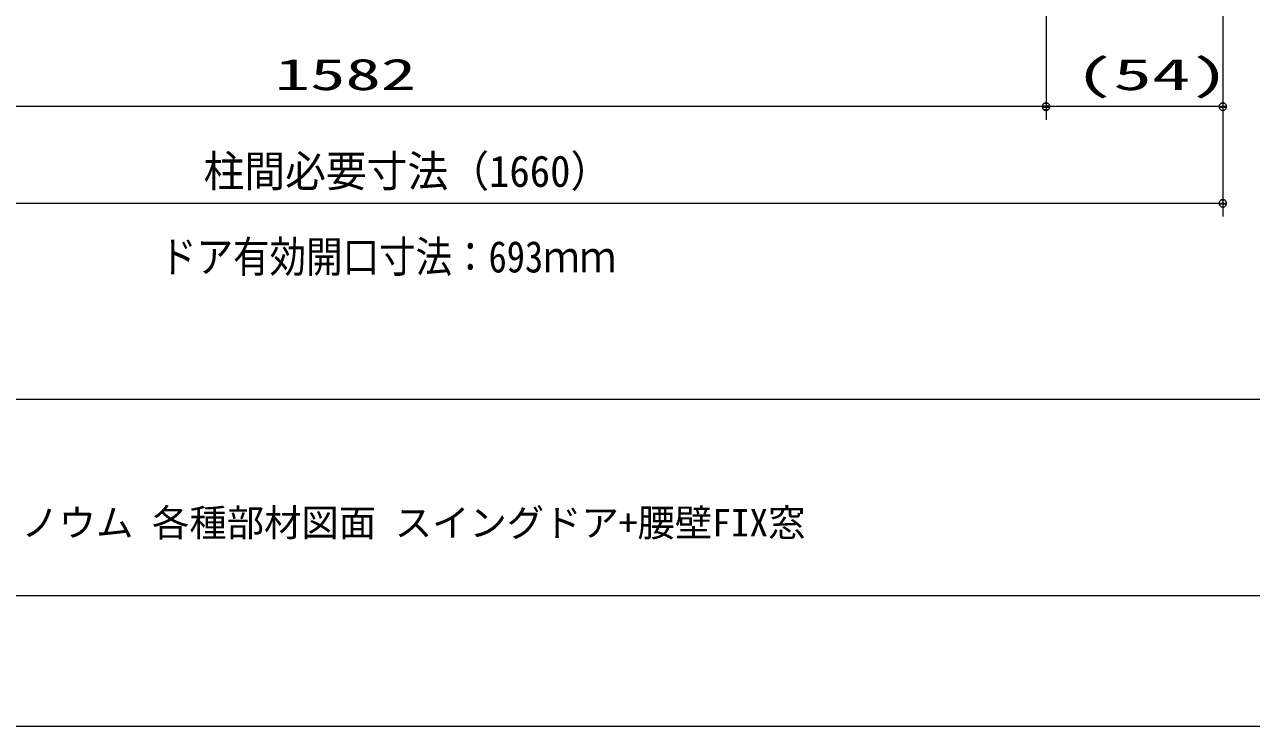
# Model space of a CAD drawing. Units: millimetres on the paper. Extents: x -305 to 305, y -152 to 152.
# Drawn here: x -185.9 to -92.2, y -148.5 to -94.9 of the extents above; entities that cross this region are included whole.
import ezdxf
from ezdxf.enums import TextEntityAlignment as Align

# ---------------------------------------------------------------- set-up
doc = ezdxf.new("R2010")
doc.units = ezdxf.units.MM
for name, color, linetype, lineweight in [('0-2_0', 7, 'Continuous', 9), ('0-3_S3', 7, 'Continuous', 9), ('0-5_1図面枠', 7, 'Continuous', 9), ('0-6_図面枠', 3, 'Continuous', 9), ('0-7_DEFPOINTS', 7, 'Continuous', 9)]:
    doc.layers.add(name, color=color, linetype=linetype, lineweight=lineweight)
doc.styles.add('ＭＳ ゴシック', font='')
doc.styles.get('ＭＳ ゴシック').set_extended_font_data('MS Gothic')

# ---------------------------------------------------------------- blocks, each defined once
blk = doc.blocks.new('_DOTSMALL')
at = {"layer": '0-2_0'}
for p, q in [((0.0746, 0.1), (-0.0746, 0.1)), ((0.1223, -0.0248), (-0.1223, -0.0248))]:
    blk.add_line(p, q, dxfattribs=at)
for points in [[(0.125, 0), (0.124, 0.0157), (0.1211, 0.0311), (0.1162, 0.046), (0.1095, 0.0602), (0.1011, 0.0735), (0.0911, 0.0856), (0.0797, 0.0963), (0.067, 0.1055), (0.0532, 0.1131), (0.0386, 0.1189), (0.0234, 0.1228), (0.0078, 0.1248), (-0.0078, 0.1248), (-0.0234, 0.1228), (-0.0386, 0.1189), (-0.0532, 0.1131), (-0.067, 0.1055), (-0.0797, 0.0963), (-0.0911, 0.0856), (-0.1011, 0.0735), (-0.1095, 0.0602), (-0.1162, 0.046), (-0.1211, 0.0311), (-0.124, 0.0157), (-0.125, 0), (0, 0)], [(-0.125, 0), (-0.124, -0.0157), (-0.1211, -0.0311), (-0.1162, -0.046), (-0.1095, -0.0602), (-0.1011, -0.0735), (-0.0911, -0.0856), (-0.0797, -0.0963), (-0.067, -0.1055), (-0.0532, -0.1131), (-0.0386, -0.1189), (-0.0234, -0.1228), (-0.0078, -0.1248), (0.0078, -0.1248), (0.0234, -0.1228), (0.0386, -0.1189), (0.0532, -0.1131), (0.067, -0.1055), (0.0797, -0.0963), (0.0911, -0.0856), (0.1011, -0.0735), (0.1095, -0.0602), (0.1162, -0.046), (0.1211, -0.0311), (0.124, -0.0157), (0.125, 0), (0, 0)]]:
    blk.add_lwpolyline(points, close=True, dxfattribs=at)

msp = doc.modelspace()

# ---------------------------------------------------------------- linework, layer by layer
at = {"layer": '0-3_S3'}
for p, q in [((-94.381, -78.481), (-94.381, -109.527)), ((-94.381, -78.481), (-94.381, -101.635)), ((-107.881, -81.85), (-107.881, -102.135)), ((-107.881, -101.135), (-216.465, -101.135)), ((-107.881, -101.135), (-107.881, -101.635)), ((-94.381, -101.135), (-107.881, -101.135)), ((-94.381, -108.527), (-222.465, -108.527))]:
    msp.add_line(p, q, dxfattribs=at)
at = {"layer": '0-6_図面枠'}
msp.add_line((-291.017, -123.498), (108.983, -123.498), dxfattribs=at)
msp.add_lwpolyline([(-291.017, -138.498), (108.983, -138.498), (108.983, 138.502), (-291.017, 138.502)], close=True, dxfattribs=at)
at = {"layer": '0-7_DEFPOINTS'}
msp.add_line((118.983, -148.498), (-301.017, -148.498), dxfattribs=at)

# ---------------------------------------------------------------- block references
at = {"layer": '0-3_S3', "xscale": 2.32, "yscale": 2.32}
for p in [(-107.881, -101.135), (-94.381, -101.135), (-94.381, -108.527)]:
    msp.add_blockref('_DOTSMALL', p, dxfattribs=at)
at = {"layer": '0-3_S3', "xscale": 2.32, "yscale": 2.32, "rotation": 180}
msp.add_blockref('_DOTSMALL', (-107.881, -101.135), dxfattribs=at)

# ---------------------------------------------------------------- texts
at = {"layer": '0-3_S3', "style": 'ＭＳ ゴシック'}
for s, width, p in [('(54)', 1.8, (-105.681, -100.597)), ('1582', 1.65, (-166.798, -100.597)), ('柱間必要寸法（1660）', 0.95, (-172.245, -107.989)), ('ドア有効開口寸法：693ｍｍ', 0.85, (-175.565, -114.528))]:
    msp.add_text(s, height=2.405, dxfattribs=dict(at, width=width)).set_placement(p, align=Align.BOTTOM_LEFT)
at = {"layer": '0-5_1図面枠', "style": 'ＭＳ ゴシック'}
msp.add_text('ノウム 各種部材図面 スイングドア+腰壁FIX窓', height=2.092, dxfattribs=at).set_placement((-186.165, -134.604), align=Align.BOTTOM_LEFT)

doc.saveas('drawing.dxf')
